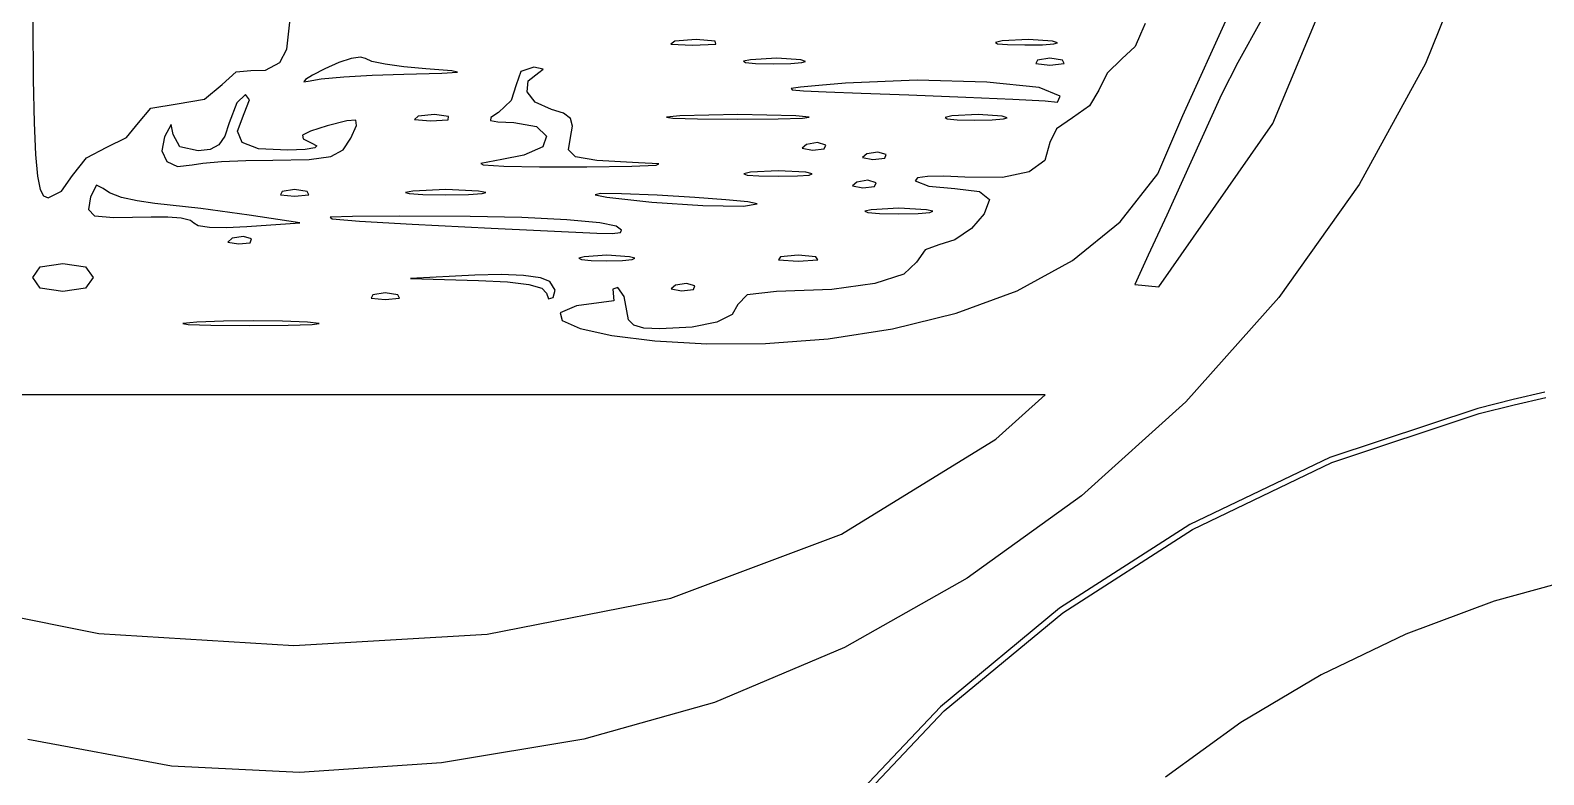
# Model space of a CAD drawing. Extents: x 23 to 528, y 384 to 592.
# Drawn here: x 168.9 to 231.4, y 470.4 to 501.2 of the extents above; entities that cross this region are included whole.
import ezdxf

# ---------------------------------------------------------------- set-up
doc = ezdxf.new("R2010")
doc.units = 0
doc.layers.get('0').update_dxf_attribs({"linetype": 'CONTINUOUS'})

msp = doc.modelspace()

# ---------------------------------------------------------------- linework, layer by layer
at = {"color": 0}
for p, q in [((220.219, 497.36), (223.404, 504.977)), ((228.648, 505.075), (226.541, 499.833)), ((216.505, 497.681), (218.414, 501.9)), ((168.963, 501.551), (168.979, 499.181)), ((179.458, 500.433), (179.596, 501.668)), ((214.941, 501.484), (214.758, 501.05)), ((219.756, 501.646), (218.783, 499.883)), ((195.506, 500.765), (195.33, 500.641)), ((195.33, 500.641), (196.23, 500.588)), ((196.384, 500.832), (195.506, 500.765)), ((196.23, 500.588), (197.193, 500.634)), ((197.171, 500.757), (196.384, 500.832)), ((197.193, 500.634), (197.171, 500.757)), ((209.039, 500.768), (208.756, 500.705)), ((208.756, 500.705), (208.837, 500.655)), ((208.837, 500.655), (209.252, 500.616)), ((210.125, 500.835), (209.039, 500.768)), ((209.252, 500.616), (209.97, 500.602)), ((209.97, 500.602), (210.705, 500.613)), ((211.121, 500.761), (210.125, 500.835)), ((210.705, 500.613), (211.166, 500.648)), ((211.317, 500.698), (211.121, 500.761)), ((211.166, 500.648), (211.317, 500.698)), ((214.758, 501.05), (214.527, 500.535)), ((179.178, 499.872), (179.458, 500.433)), ((182.126, 500.038), (181.616, 499.872)), ((182.507, 500.101), (182.126, 500.038)), ((182.707, 500.048), (182.507, 500.101)), ((182.972, 499.925), (182.707, 500.048)), ((198.629, 499.992), (198.346, 499.932)), ((198.346, 499.932), (198.428, 499.879)), ((199.715, 500.059), (198.629, 499.992)), ((200.711, 499.988), (199.715, 500.059)), ((200.908, 499.925), (200.711, 499.988)), ((210.49, 499.971), (210.428, 499.833)), ((211.011, 500.052), (210.49, 499.971)), ((211.532, 499.971), (211.011, 500.052)), ((211.592, 499.833), (211.532, 499.971)), ((213.975, 500.024), (213.376, 499.435)), ((214.527, 500.535), (213.975, 500.024)), ((176.794, 498.972), (177.36, 499.495)), ((177.36, 499.495), (177.967, 499.551)), ((177.967, 499.551), (178.581, 499.555)), ((178.581, 499.555), (179.178, 499.872)), ((180.526, 499.353), (180.227, 499.17)), ((181.033, 499.614), (180.526, 499.353)), ((181.616, 499.872), (181.033, 499.614)), ((181.814, 499.286), (182.993, 499.353)), ((183.53, 499.805), (182.972, 499.925)), ((182.993, 499.353), (184.293, 499.399)), ((184.303, 499.696), (183.53, 499.805)), ((184.293, 499.399), (185.874, 499.442)), ((185.206, 499.614), (184.303, 499.696)), ((186.279, 499.54), (185.206, 499.614)), ((185.874, 499.442), (186.519, 499.484)), ((186.519, 499.484), (186.279, 499.54)), ((189.136, 499.505), (188.944, 498.958)), ((189.672, 499.685), (189.136, 499.505)), ((189.432, 499.117), (189.88, 499.459)), ((190.055, 499.607), (189.672, 499.685)), ((189.88, 499.459), (190.055, 499.607)), ((198.428, 499.879), (198.842, 499.84)), ((198.842, 499.84), (199.561, 499.826)), ((199.561, 499.826), (200.295, 499.837)), ((200.295, 499.837), (200.757, 499.872)), ((200.757, 499.872), (200.908, 499.925)), ((210.428, 499.833), (211.011, 499.773)), ((211.011, 499.773), (211.592, 499.833)), ((213.376, 499.435), (213.035, 498.74)), ((218.783, 499.883), (218.099, 498.553)), ((226.541, 499.833), (223.799, 494.841)), ((168.979, 499.181), (169.012, 497.378)), ((176.057, 498.362), (176.794, 498.972)), ((180.227, 499.17), (180.157, 499.085)), ((180.157, 499.085), (180.338, 499.11)), ((180.338, 499.11), (180.885, 499.202)), ((180.885, 499.202), (181.814, 499.286)), ((188.944, 498.958), (188.729, 498.309)), ((189.396, 498.669), (189.432, 499.117)), ((200.694, 498.86), (200.314, 498.803)), ((200.314, 498.803), (200.346, 498.754)), ((200.346, 498.754), (200.819, 498.708)), ((201.453, 498.93), (200.694, 498.86)), ((200.819, 498.708), (201.761, 498.662)), ((202.563, 499.022), (201.453, 498.93)), ((205.526, 499.142), (202.563, 499.022)), ((208.398, 499.071), (205.526, 499.142)), ((210.567, 498.842), (208.398, 499.071)), ((211.427, 498.493), (210.567, 498.842)), ((213.035, 498.74), (212.651, 498.083)), ((173.837, 497.988), (174.924, 498.165)), ((174.924, 498.165), (176.057, 498.362)), ((177.388, 498.21), (177.078, 497.388)), ((177.749, 498.553), (177.388, 498.21)), ((177.698, 497.769), (177.911, 498.334)), ((177.911, 498.334), (177.749, 498.553)), ((188.729, 498.309), (188.215, 497.805)), ((189.731, 498.235), (189.396, 498.669)), ((190.398, 497.935), (189.731, 498.235)), ((201.761, 498.662), (203.206, 498.606)), ((203.206, 498.606), (205.182, 498.535)), ((205.182, 498.535), (207.534, 498.447)), ((207.534, 498.447), (209.476, 498.362)), ((209.476, 498.362), (210.806, 498.292)), ((210.806, 498.292), (211.323, 498.242)), ((211.323, 498.242), (211.427, 498.493)), ((212.651, 498.083), (211.945, 497.586)), ((218.099, 498.553), (216.836, 495.759)), ((173.331, 497.388), (173.837, 497.988)), ((177.424, 497.046), (177.698, 497.769)), ((181.939, 497.473), (181.13, 497.254)), ((182.314, 497.491), (181.939, 497.473)), ((182.342, 497.268), (182.314, 497.491)), ((184.893, 497.657), (184.738, 497.526)), ((184.738, 497.526), (185.404, 497.463)), ((185.563, 497.727), (184.893, 497.657)), ((185.404, 497.463), (186.136, 497.512)), ((186.141, 497.642), (185.563, 497.727)), ((186.136, 497.512), (186.141, 497.642)), ((187.9, 497.607), (187.88, 497.484)), ((187.88, 497.484), (188.184, 497.424)), ((188.215, 497.805), (187.9, 497.607)), ((190.904, 497.777), (190.398, 497.935)), ((191.184, 497.561), (190.904, 497.777)), ((191.268, 497.247), (191.184, 497.561)), ((195.709, 497.674), (195.156, 497.621)), ((195.156, 497.621), (195.425, 497.575)), ((195.425, 497.575), (196.432, 497.547)), ((198.103, 497.734), (195.709, 497.674)), ((196.432, 497.547), (198.104, 497.537)), ((200.498, 497.674), (198.103, 497.734)), ((198.104, 497.537), (199.773, 497.547)), ((199.773, 497.547), (200.782, 497.575)), ((201.049, 497.621), (200.498, 497.674)), ((200.782, 497.575), (201.049, 497.621)), ((206.956, 497.667), (206.674, 497.604)), ((206.674, 497.604), (206.755, 497.551)), ((206.755, 497.551), (207.17, 497.515)), ((208.043, 497.731), (206.956, 497.667)), ((207.17, 497.515), (207.888, 497.498)), ((207.888, 497.498), (208.623, 497.512)), ((209.039, 497.664), (208.043, 497.731)), ((208.623, 497.512), (209.084, 497.544)), ((209.236, 497.597), (209.039, 497.664)), ((209.084, 497.544), (209.236, 497.597)), ((211.945, 497.586), (211.285, 497.131)), ((215.469, 495.272), (216.505, 497.681)), ((169.012, 497.378), (169.067, 496.069)), ((172.836, 496.771), (173.331, 497.388)), ((174.399, 496.806), (174.297, 496.221)), ((174.673, 497.318), (174.399, 496.806)), ((174.759, 496.905), (174.673, 497.318)), ((175.031, 496.397), (174.759, 496.905)), ((176.896, 496.828), (176.649, 496.471)), ((177.078, 497.388), (176.896, 496.828)), ((177.611, 496.574), (177.424, 497.046)), ((180.433, 497.039), (180.112, 496.87)), ((180.112, 496.87), (180.133, 496.722)), ((181.13, 497.254), (180.433, 497.039)), ((182.111, 496.753), (182.342, 497.268)), ((188.184, 497.424), (188.839, 497.399)), ((188.839, 497.399), (189.782, 497.226)), ((189.782, 497.226), (190.199, 496.831)), ((190.199, 496.831), (190.041, 496.387)), ((191.19, 496.782), (191.268, 497.247)), ((211.285, 497.131), (211.011, 496.566)), ((215.509, 490.601), (220.219, 497.36)), ((171.174, 495.931), (172.023, 496.372)), ((172.023, 496.372), (172.836, 496.771)), ((174.297, 496.221), (174.497, 495.79)), ((175.795, 496.228), (175.031, 496.397)), ((176.294, 496.281), (175.795, 496.228)), ((176.649, 496.471), (176.294, 496.281)), ((178.291, 496.316), (177.611, 496.574)), ((179.497, 496.252), (178.291, 496.316)), ((180.22, 496.284), (179.497, 496.252)), ((180.133, 496.722), (180.468, 496.563)), ((180.621, 496.344), (180.22, 496.284)), ((180.468, 496.563), (180.702, 496.436)), ((180.702, 496.436), (180.621, 496.344)), ((181.281, 495.991), (181.785, 496.267)), ((181.785, 496.267), (182.111, 496.753)), ((190.041, 496.387), (189.256, 496.051)), ((191.11, 496.267), (191.19, 496.782)), ((191.391, 495.977), (191.11, 496.267)), ((200.94, 496.492), (200.759, 496.334)), ((200.759, 496.334), (201.192, 496.256)), ((201.399, 496.566), (200.94, 496.492)), ((201.192, 496.256), (201.681, 496.305)), ((201.738, 496.461), (201.399, 496.566)), ((201.681, 496.305), (201.738, 496.461)), ((203.897, 496.178), (203.438, 496.101)), ((204.236, 496.069), (203.897, 496.178)), ((211.011, 496.566), (210.797, 495.833)), ((169.067, 496.069), (169.149, 495.18)), ((170.604, 495.208), (171.174, 495.931)), ((174.497, 495.79), (174.937, 495.579)), ((174.937, 495.579), (175.55, 495.646)), ((175.55, 495.646), (175.984, 495.723)), ((175.984, 495.723), (176.757, 495.783)), ((176.757, 495.783), (177.759, 495.826)), ((177.759, 495.826), (178.881, 495.84)), ((178.881, 495.84), (180.384, 495.868)), ((180.384, 495.868), (181.281, 495.991)), ((188.349, 495.875), (187.486, 495.702)), ((187.486, 495.702), (187.573, 495.642)), ((187.573, 495.642), (188.426, 495.596)), ((189.256, 496.051), (188.349, 495.875)), ((188.426, 495.596), (189.902, 495.572)), ((189.902, 495.572), (191.859, 495.572)), ((192.275, 495.833), (191.391, 495.977)), ((191.859, 495.572), (193.718, 495.596)), ((194.005, 495.737), (192.275, 495.833)), ((193.718, 495.596), (194.731, 495.635)), ((194.842, 495.685), (194.005, 495.737)), ((194.731, 495.635), (194.842, 495.685)), ((203.438, 496.101), (203.256, 495.946)), ((203.256, 495.946), (203.689, 495.868)), ((203.689, 495.868), (204.178, 495.917)), ((204.178, 495.917), (204.236, 496.069)), ((210.797, 495.833), (210.149, 495.353)), ((216.836, 495.759), (215.837, 493.571)), ((169.149, 495.18), (169.26, 494.633)), ((170.152, 494.556), (170.604, 495.208)), ((198.623, 495.339), (198.359, 495.279)), ((198.359, 495.279), (198.487, 495.226)), ((198.487, 495.226), (198.969, 495.194)), ((199.769, 495.406), (198.623, 495.339)), ((198.969, 495.194), (199.769, 495.18)), ((200.914, 495.339), (199.769, 495.406)), ((199.769, 495.18), (200.567, 495.194)), ((200.567, 495.194), (201.049, 495.226)), ((201.177, 495.279), (200.914, 495.339)), ((201.049, 495.226), (201.177, 495.279)), ((203.022, 494.937), (202.84, 494.785)), ((203.481, 495.014), (203.022, 494.937)), ((203.82, 494.908), (203.481, 495.014)), ((205.53, 495.106), (205.434, 494.993)), ((205.434, 494.993), (206.004, 494.767)), ((205.949, 495.169), (205.53, 495.106)), ((206.626, 495.184), (205.949, 495.169)), ((207.491, 495.141), (206.626, 495.184)), ((209.051, 495.124), (207.491, 495.141)), ((210.149, 495.353), (209.051, 495.124)), ((213.917, 493.289), (215.469, 495.272)), ((169.26, 494.633), (169.406, 494.362)), ((169.406, 494.362), (169.594, 494.288)), ((169.594, 494.288), (170.152, 494.556)), ((171.345, 494.319), (171.258, 493.808)), ((171.59, 494.806), (171.345, 494.319)), ((171.873, 494.672), (171.59, 494.806)), ((172.134, 494.485), (171.873, 494.672)), ((172.623, 494.302), (172.134, 494.485)), ((173.268, 494.153), (172.623, 494.302)), ((179.263, 494.542), (179.202, 494.404)), ((179.202, 494.404), (179.784, 494.348)), ((179.783, 494.626), (179.263, 494.542)), ((180.304, 494.542), (179.783, 494.626)), ((179.784, 494.348), (180.366, 494.404)), ((180.366, 494.404), (180.304, 494.542)), ((184.676, 494.566), (184.363, 494.506)), ((184.363, 494.506), (184.515, 494.457)), ((184.515, 494.457), (185.084, 494.422)), ((186.03, 494.633), (184.676, 494.566)), ((185.084, 494.422), (186.03, 494.411)), ((187.383, 494.566), (186.03, 494.633)), ((186.03, 494.411), (186.974, 494.422)), ((186.974, 494.422), (187.543, 494.457)), ((187.694, 494.506), (187.383, 494.566)), ((187.543, 494.457), (187.694, 494.506)), ((192.424, 494.46), (192.21, 494.407)), ((192.21, 494.407), (192.691, 494.305)), ((193.292, 494.453), (192.424, 494.46)), ((192.691, 494.305), (194.551, 494.101)), ((194.773, 494.393), (193.292, 494.453)), ((196.322, 494.302), (194.773, 494.393)), ((197.616, 494.206), (196.322, 494.302)), ((202.84, 494.785), (203.273, 494.704)), ((203.273, 494.704), (203.762, 494.753)), ((203.762, 494.753), (203.82, 494.908)), ((206.004, 494.767), (207.081, 494.672)), ((207.081, 494.672), (208.102, 494.545)), ((208.102, 494.545), (208.512, 494.22)), ((223.799, 494.841), (220.475, 490.164)), ((171.258, 493.808), (171.508, 493.543)), ((174.002, 494.051), (173.268, 494.153)), ((175.902, 493.839), (174.002, 494.051)), ((177.91, 493.568), (175.902, 493.839)), ((194.551, 494.101), (196.658, 493.966)), ((196.658, 493.966), (198.334, 493.938)), ((198.521, 494.115), (197.616, 494.206)), ((198.334, 493.938), (198.902, 494.041)), ((198.902, 494.041), (198.521, 494.115)), ((203.62, 493.79), (203.356, 493.727)), ((203.356, 493.727), (203.484, 493.674)), ((203.484, 493.674), (203.966, 493.642)), ((204.766, 493.857), (203.62, 493.79)), ((205.911, 493.79), (204.766, 493.857)), ((205.563, 493.642), (206.045, 493.674)), ((206.174, 493.727), (205.911, 493.79)), ((206.045, 493.674), (206.174, 493.727)), ((208.512, 494.22), (208.296, 493.628)), ((171.508, 493.543), (172.303, 493.466)), ((172.303, 493.466), (173.851, 493.504)), ((173.851, 493.504), (174.537, 493.504)), ((174.537, 493.504), (175.099, 493.455)), ((175.099, 493.455), (175.479, 493.367)), ((175.479, 493.367), (175.62, 493.247)), ((175.62, 493.247), (175.792, 493.141)), ((175.792, 493.141), (176.262, 493.074)), ((176.262, 493.074), (176.957, 493.056)), ((176.957, 493.056), (177.806, 493.095)), ((177.806, 493.095), (179.993, 493.257)), ((179.993, 493.257), (177.91, 493.568)), ((182.181, 493.518), (181.247, 493.483)), ((181.247, 493.483), (181.333, 493.42)), ((181.333, 493.42), (182.461, 493.324)), ((184.118, 493.526), (182.181, 493.518)), ((182.461, 493.324), (184.647, 493.194)), ((187.041, 493.511), (184.118, 493.526)), ((184.647, 493.194), (187.912, 493.032)), ((189.183, 493.466), (187.041, 493.511)), ((191.035, 493.377), (189.183, 493.466)), ((192.399, 493.257), (191.035, 493.377)), ((193.078, 493.113), (192.399, 493.257)), ((193.301, 492.954), (193.078, 493.113)), ((203.966, 493.642), (204.766, 493.628)), ((204.766, 493.628), (205.563, 493.642)), ((208.296, 493.628), (207.761, 493.018)), ((211.945, 491.691), (213.917, 493.289)), ((215.837, 493.571), (215.074, 491.91)), ((177.207, 492.612), (177.027, 492.457)), ((177.027, 492.457), (177.46, 492.379)), ((177.666, 492.689), (177.207, 492.612)), ((177.46, 492.379), (177.949, 492.428)), ((178.005, 492.584), (177.666, 492.689)), ((177.949, 492.428), (178.005, 492.584)), ((187.912, 493.032), (192.275, 492.827)), ((192.275, 492.827), (192.914, 492.816)), ((192.914, 492.816), (193.252, 492.855)), ((193.252, 492.855), (193.301, 492.954)), ((207.078, 492.541), (206.415, 492.347)), ((207.761, 493.018), (207.078, 492.541)), ((191.754, 491.846), (191.538, 491.783)), ((192.691, 491.917), (191.754, 491.846)), ((193.628, 491.846), (192.691, 491.917)), ((193.843, 491.783), (193.628, 491.846)), ((199.873, 491.839), (199.787, 491.716)), ((200.601, 491.913), (199.873, 491.839)), ((201.33, 491.839), (200.601, 491.913)), ((201.415, 491.716), (201.33, 491.839)), ((205.847, 492.139), (205.494, 491.631)), ((206.415, 492.347), (205.847, 492.139)), ((215.074, 491.91), (214.525, 490.707)), ((168.959, 490.993), (169.27, 491.427)), ((169.27, 491.427), (170.207, 491.571)), ((170.207, 491.571), (171.144, 491.427)), ((171.144, 491.427), (171.457, 490.993)), ((191.538, 491.783), (191.642, 491.73)), ((191.642, 491.73), (192.036, 491.691)), ((192.036, 491.691), (192.691, 491.677)), ((192.691, 491.677), (193.344, 491.691)), ((193.344, 491.691), (193.738, 491.73)), ((193.738, 491.73), (193.843, 491.783)), ((199.787, 491.716), (200.601, 491.663)), ((200.601, 491.663), (201.415, 491.716)), ((205.494, 491.631), (204.97, 491.127)), ((209.652, 490.442), (211.945, 491.691)), ((169.27, 490.555), (168.959, 490.993)), ((170.207, 490.407), (169.27, 490.555)), ((171.144, 490.555), (170.207, 490.407)), ((171.457, 490.993), (171.144, 490.555)), ((187.235, 491.084), (184.572, 490.947)), ((184.572, 490.947), (187.383, 490.873)), ((188.315, 491.109), (187.235, 491.084)), ((187.383, 490.873), (188.589, 490.809)), ((189.252, 491.07), (188.315, 491.109)), ((188.589, 490.809), (189.469, 490.7)), ((189.954, 490.971), (189.252, 491.07)), ((189.469, 490.7), (190.008, 490.545)), ((190.331, 490.823), (189.954, 490.971)), ((190.008, 490.545), (190.193, 490.343)), ((190.551, 490.463), (190.331, 490.823)), ((193.146, 490.583), (192.943, 490.506)), ((193.412, 490.206), (193.146, 490.583)), ((195.527, 490.672), (195.346, 490.52)), ((195.986, 490.749), (195.527, 490.672)), ((196.325, 490.643), (195.986, 490.749)), ((196.269, 490.488), (196.325, 490.643)), ((203.772, 490.739), (201.989, 490.495)), ((204.97, 491.127), (203.772, 490.739)), ((214.525, 490.707), (215.509, 490.601)), ((183.011, 490.276), (182.948, 490.142)), ((182.948, 490.142), (183.531, 490.082)), ((183.53, 490.361), (183.011, 490.276)), ((184.051, 490.276), (183.53, 490.361)), ((183.531, 490.082), (184.113, 490.142)), ((184.113, 490.142), (184.051, 490.276)), ((190.193, 490.343), (190.275, 490.104)), ((190.275, 490.104), (190.478, 490.157)), ((190.478, 490.157), (190.551, 490.463)), ((192.986, 490.022), (191.443, 489.814)), ((192.943, 490.506), (192.986, 490.022)), ((193.523, 489.613), (193.412, 490.206)), ((195.346, 490.52), (195.779, 490.439)), ((195.779, 490.439), (196.269, 490.488)), ((198.498, 490.276), (198.104, 489.874)), ((199.711, 490.407), (198.498, 490.276)), ((201.989, 490.495), (199.711, 490.407)), ((207.137, 489.514), (209.652, 490.442)), ((220.475, 490.164), (216.629, 485.853)), ((191.443, 489.814), (190.76, 489.529)), ((190.76, 489.529), (190.843, 489.208)), ((193.584, 489.246), (193.523, 489.613)), ((197.877, 489.462), (197.232, 489.144)), ((198.104, 489.874), (197.877, 489.462)), ((204.5, 488.865), (207.137, 489.514)), ((175.74, 489.144), (175.165, 489.091)), ((175.165, 489.091), (175.383, 489.045)), ((175.383, 489.045), (176.322, 489.017)), ((176.845, 489.19), (175.74, 489.144)), ((176.322, 489.017), (177.91, 489.003)), ((178.078, 489.204), (176.845, 489.19)), ((177.91, 489.003), (179.517, 489.014)), ((179.286, 489.19), (178.078, 489.204)), ((180.319, 489.144), (179.286, 489.19)), ((179.517, 489.014), (180.507, 489.045)), ((180.8, 489.088), (180.319, 489.144)), ((180.507, 489.045), (180.8, 489.088)), ((190.843, 489.208), (191.589, 488.883)), ((191.589, 488.883), (192.901, 488.59)), ((193.8, 489.014), (193.584, 489.246)), ((194.215, 488.897), (193.8, 489.014)), ((194.877, 488.865), (194.215, 488.897)), ((196.215, 488.939), (194.877, 488.865)), ((197.232, 489.144), (196.215, 488.939)), ((201.836, 488.46), (204.5, 488.865)), ((192.901, 488.59), (194.68, 488.368)), ((194.68, 488.368), (196.827, 488.248)), ((196.827, 488.248), (199.245, 488.266)), ((199.245, 488.266), (201.836, 488.46)), ((231.463, 486.251), (230.156, 485.951)), ((210.806, 486.145), (151.525, 486.145)), ((208.778, 484.307), (210.806, 486.145)), ((216.629, 485.853), (212.316, 481.969)), ((228.696, 485.581), (222.581, 483.552)), ((230.156, 485.951), (228.696, 485.581)), ((228.753, 485.362), (230.208, 485.729)), ((230.208, 485.729), (231.512, 486.029)), ((222.665, 483.341), (228.753, 485.362)), ((202.395, 480.381), (208.778, 484.307)), ((222.581, 483.552), (216.794, 480.776)), ((216.905, 480.579), (222.665, 483.341)), ((212.316, 481.969), (207.593, 478.564)), ((216.794, 480.776), (211.405, 477.319)), ((211.54, 477.135), (216.905, 480.579)), ((195.34, 477.739), (202.395, 480.381)), ((207.593, 478.564), (202.517, 475.7)), ((233.186, 478.652), (229.377, 477.615)), ((164.09, 477.813), (171.684, 476.268)), ((187.745, 476.25), (195.34, 477.739)), ((229.377, 477.615), (225.717, 476.246)), ((211.405, 477.319), (206.484, 473.244)), ((206.64, 473.075), (211.54, 477.135)), ((171.684, 476.268), (179.75, 475.784)), ((179.75, 475.784), (187.745, 476.25)), ((225.717, 476.246), (222.221, 474.567)), ((202.517, 475.7), (197.145, 473.428)), ((222.221, 474.567), (218.907, 472.592)), ((197.145, 473.428), (191.744, 471.911)), ((206.484, 473.244), (202.1, 468.619)), ((202.274, 468.471), (206.64, 473.075)), ((218.907, 472.592), (215.791, 470.341)), ((174.699, 470.796), (168.749, 471.89)), ((191.744, 471.911), (185.849, 470.923)), ((179.991, 470.531), (174.699, 470.796)), ((185.849, 470.923), (179.991, 470.531))]:
    msp.add_line(p, q, dxfattribs=at)

doc.saveas('drawing.dxf')
